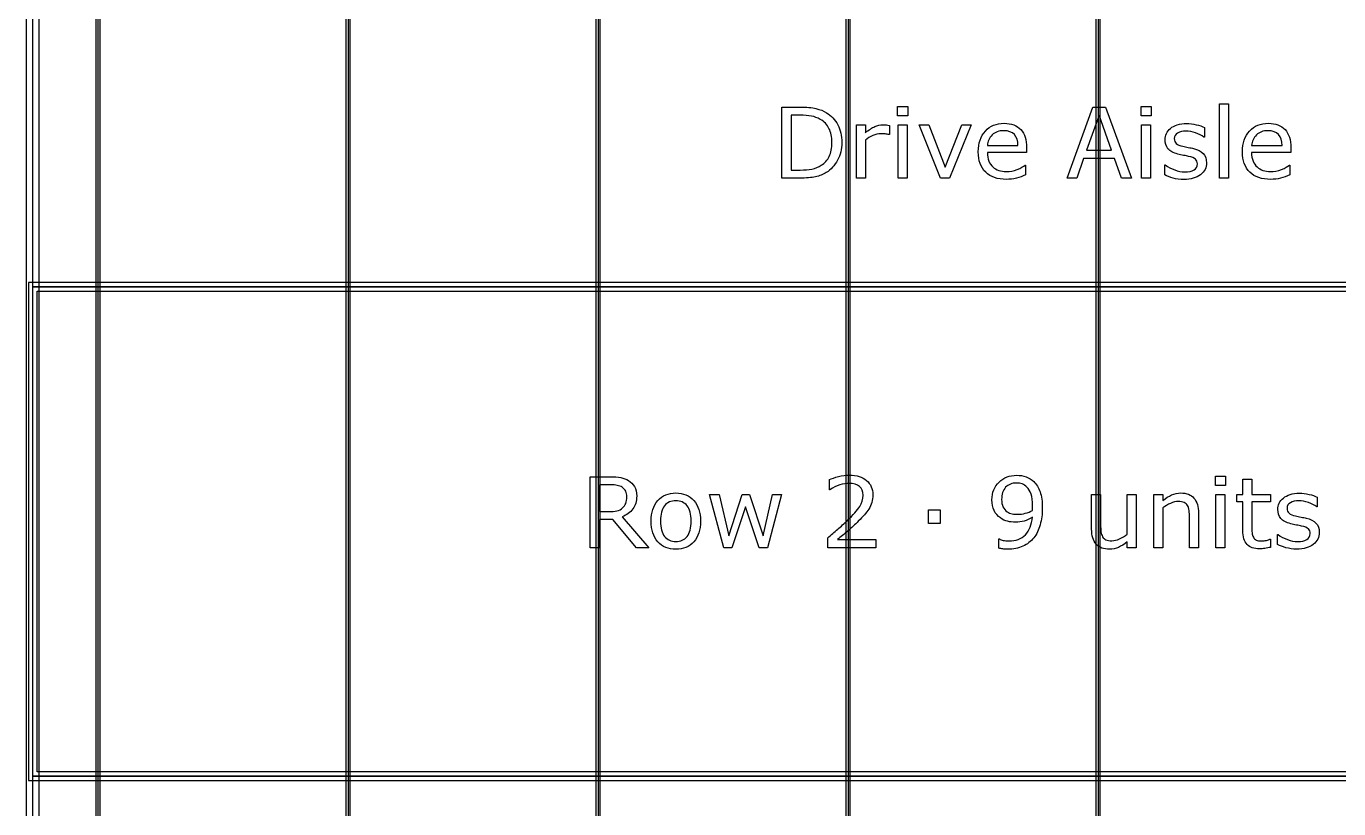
# Model space of a CAD drawing. Extents: x -13 to 750, y 12 to 2314.
# Drawn here: x 43.4 to 164.1, y 2150.9 to 2222.9 of the extents above; entities that cross this region are included whole.
import ezdxf

# ---------------------------------------------------------------- set-up
doc = ezdxf.new("R2010")
doc.units = 0
doc.layers.get('0').update_dxf_attribs({"linetype": 'CONTINUOUS'})

msp = doc.modelspace()

# ---------------------------------------------------------------- linework, layer by layer
at = {"color": 7}
for points in [[(43.400391, 2296.489609), (43.400391, 1844.29039), (268.59961, 1844.29039), (268.59961, 2296.489609)], [(44.599609, 2295.290391), (267.40039, 2295.290391), (267.40039, 1845.48961), (44.599609, 1845.48961)], [(49.800781, 2269.89), (49.800781, 2011.89), (50.199219, 2011.89), (50.199219, 2269.89)], [(72.800781, 2269.89), (72.800781, 2011.89), (73.199219, 2011.89), (73.199219, 2269.89)], [(95.800781, 2269.89), (95.800781, 2011.89), (96.199219, 2011.89), (96.199219, 2269.89)], [(118.80078, 2269.89), (118.80078, 2011.89), (119.19922, 2011.89), (119.19922, 2269.89)], [(141.80078, 2269.89), (141.80078, 2011.89), (142.19922, 2011.89), (142.19922, 2269.89)], [(44, 2224.89), (268, 2224.89), (268, 2198.89), (44, 2198.89)], [(153.9939, 2208.89), (153.16772, 2208.89), (153.16772, 2215.72789), (153.9939, 2215.72789)], [(124.49341, 2214.62049), (123.56177, 2214.62049), (123.56177, 2215.47742), (124.49341, 2215.47742)], [(145.073, 2208.89), (144.14575, 2208.89), (143.50415, 2210.71373), (140.67407, 2210.71373), (140.03247, 2208.89), (139.14917, 2208.89), (141.53101, 2215.43346), (142.69116, 2215.43346)], [(143.23608, 2211.4608), (142.08911, 2214.6732), (140.93774, 2211.4608)], [(146.88794, 2214.62047), (145.9563, 2214.62047), (145.9563, 2215.4774), (146.88794, 2215.4774)], [(124.44067, 2208.89), (123.6145, 2208.89), (123.6145, 2213.79869), (124.44067, 2213.79869)], [(130.32056, 2213.79869), (128.33423, 2208.89), (127.50366, 2208.89), (125.53052, 2213.79869), (126.427, 2213.79869), (127.94751, 2209.89195), (129.45483, 2213.79869)], [(146.83521, 2208.89), (146.00903, 2208.89), (146.00903, 2213.79869), (146.83521, 2213.79869)], [(117.51489, 2212.16836), (117.51489, 2212.16836)], [(118.42456, 2212.15514), (118.42456, 2212.15514)], [(151.97681, 2210.30504), (151.97681, 2210.30504)], [(43.599609, 2199.29039), (43.599609, 2153.48961), (268.40039, 2153.48961), (268.40039, 2199.29039)], [(44, 2198.89), (268, 2198.89), (268, 2153.89), (44, 2153.89)], [(44.400391, 2198.48961), (267.59961, 2198.48961), (267.59961, 2154.29039), (44.400391, 2154.29039)], [(153.71924, 2180.62047), (152.7876, 2180.62047), (152.7876, 2181.4774), (153.71924, 2181.4774)], [(98.646973, 2179.5921), (98.646973, 2179.5921)], [(112.87646, 2179.79869), (111.59766, 2174.89), (110.83301, 2174.89), (109.57178, 2178.67369), (108.31934, 2174.89), (107.55908, 2174.89), (106.26709, 2179.79869), (107.12842, 2179.79869), (108.0293, 2175.99742), (109.25537, 2179.79869), (109.93652, 2179.79869), (111.19336, 2175.99742), (112.0459, 2179.79869)], [(153.6665, 2174.89), (152.84033, 2174.89), (152.84033, 2179.79869), (153.6665, 2179.79869)], [(127.46631, 2177.13561), (126.41602, 2177.13561), (126.41602, 2178.37926), (127.46631, 2178.37926)], [(136.87057, 2178.5551), (136.87057, 2178.5551)], [(104.5708, 2177.34215), (104.5708, 2177.34215)], [(105.42334, 2177.34215), (105.42334, 2177.34215)], [(162.35449, 2176.30499), (162.35449, 2176.30499)], [(44, 2153.89), (268, 2153.89), (268, 2127.89), (44, 2127.89)]]:
    msp.add_lwpolyline(points, close=True, dxfattribs=at)
for points in [[(50, 2269.89), (50, 2011.89)], [(73, 2269.89), (73, 2011.89)], [(96, 2269.89), (96, 2011.89)], [(119, 2269.89), (119, 2011.89)], [(142, 2269.89), (142, 2011.89)], [(114.54858, 2208.89), (112.89624, 2208.89), (112.89624, 2215.43346), (114.53101, 2215.43346)], [(114.58374, 2214.68642), (113.76636, 2214.68642), (113.76636, 2209.6371), (114.58374, 2209.6371)], [(120.5911, 2212.37488), (120.5911, 2208.89), (119.76493, 2208.89), (119.76493, 2213.79869), (120.5911, 2213.79869), (120.5911, 2213.07359)], [(122.82792, 2213.74589), (122.82788, 2212.89783)], [(151.7834, 2213.54822), (151.7834, 2212.66492), (151.7395, 2212.66492)], [(122.82788, 2212.89783), (122.78398, 2212.89783)], [(131.8147, 2211.89146), (134.6272, 2211.89146)], [(135.4314, 2211.25865), (131.8147, 2211.25865)], [(135.43135, 2211.70689), (135.4314, 2211.25865)], [(156.12085, 2211.89146), (158.93335, 2211.89146)], [(159.73755, 2211.25865), (156.12085, 2211.25865)], [(159.7375, 2211.70689), (159.73755, 2211.25865)], [(135.29077, 2210.08971), (135.33467, 2210.08971), (135.33467, 2209.18883)], [(148.14038, 2209.18443), (148.14038, 2210.11168), (148.18428, 2210.11168)], [(159.59692, 2210.08971), (159.64082, 2210.08971), (159.64082, 2209.18883)], [(100.68164, 2174.89), (99.552246, 2174.89), (97.36377, 2177.49156), (96.137695, 2177.49156), (96.137695, 2174.89), (95.267578, 2174.89), (95.267578, 2181.43346), (97.100098, 2181.43346)], [(97.161621, 2180.68635), (96.137695, 2180.68635), (96.137695, 2178.21662), (97.016602, 2178.21662)], [(117.33252, 2180.23814), (117.28862, 2180.23814), (117.28862, 2181.161)], [(155.31885, 2176.494), (155.31885, 2179.10436), (154.76074, 2179.10436), (154.76074, 2179.79869), (155.31885, 2179.79869), (155.31885, 2181.20934), (156.14502, 2181.20934), (156.14502, 2179.79869), (157.8501, 2179.79869), (157.8501, 2179.10436), (156.14502, 2179.10436), (156.14502, 2176.86754)], [(141.40576, 2176.61266), (141.40576, 2179.79869), (142.23193, 2179.79869), (142.23193, 2177.00377)], [(144.68412, 2176.13364), (144.68412, 2179.79868), (145.51029, 2179.79868), (145.51025, 2174.89)], [(147.96245, 2178.55506), (147.96245, 2174.89), (147.13628, 2174.89), (147.13628, 2179.79869), (147.96245, 2179.79869), (147.96245, 2179.25377)], [(162.16109, 2179.54817), (162.16109, 2178.66487), (162.11719, 2178.66487)], [(135.98333, 2178.74407), (135.98291, 2178.744)], [(98.220703, 2177.75084), (100.68164, 2174.89)], [(151.24072, 2174.89), (150.41455, 2174.89), (150.41455, 2177.68492)], [(151.24077, 2178.07604), (151.24072, 2174.89)], [(121.55566, 2174.89), (117.12598, 2174.89), (117.12598, 2175.80846)], [(158.51807, 2175.18438), (158.51807, 2176.11163), (158.56197, 2176.11163)], [(118.03567, 2175.64146), (121.55569, 2175.64146), (121.55566, 2174.89)], [(132.87598, 2174.86366), (132.87598, 2175.70302), (132.91988, 2175.70302)], [(145.51025, 2174.89), (144.68408, 2174.89), (144.68408, 2175.43492)], [(157.80617, 2175.67659), (157.85007, 2175.67659), (157.8501, 2174.9339)]]:
    msp.add_lwpolyline(points, dxfattribs=at)
for points in [[(114.53101, 2215.43346), (115.169677, 2215.43346), (115.67651, 2215.386583), (116.05151, 2215.29283)], [(115.62524, 2214.59852), (115.335207, 2214.65712), (114.98804, 2214.68642), (114.58374, 2214.68642)], [(116.44702, 2214.29529), (116.189207, 2214.441777), (115.91528, 2214.542853), (115.62524, 2214.59852)], [(116.05151, 2215.29283), (116.429443, 2215.20201), (116.74878, 2215.076033), (117.00952, 2214.9149)], [(117.00952, 2214.9149), (117.454833, 2214.63658), (117.802003, 2214.265977), (118.05103, 2213.80309)], [(117.24683, 2213.46473), (117.068117, 2213.81629), (116.801513, 2214.093143), (116.44702, 2214.29529)], [(117.51489, 2212.16834), (117.51489, 2212.681033), (117.425537, 2213.113163), (117.24683, 2213.46473)], [(118.05103, 2213.80309), (118.30005, 2213.340197), (118.42456, 2212.79088), (118.42456, 2212.15514)], [(120.5911, 2213.07359), (120.919227, 2213.337263), (121.207803, 2213.5233), (121.45683, 2213.6317)], [(121.45683, 2213.6317), (121.708783, 2213.743027), (121.96513, 2213.79869), (122.22587, 2213.79869)], [(122.22587, 2213.79869), (122.369423, 2213.79869), (122.473427, 2213.79429), (122.53788, 2213.78549)], [(122.53788, 2213.78549), (122.602347, 2213.77949), (122.699027, 2213.76629), (122.82792, 2213.74589)], [(130.97529, 2211.31578), (130.97529, 2212.118513), (131.193553, 2212.75572), (131.63008, 2213.2274)], [(131.63008, 2213.2274), (132.069533, 2213.69908), (132.64668, 2213.93492), (133.36152, 2213.93492)], [(133.31763, 2213.25377), (132.875243, 2213.25377), (132.522213, 2213.1234), (132.25854, 2212.86266)], [(134.29761, 2212.89781), (134.083743, 2213.135117), (133.757083, 2213.25377), (133.31763, 2213.25377)], [(133.36152, 2213.93492), (134.023633, 2213.93492), (134.5334, 2213.74156), (134.89082, 2213.35484)], [(134.89082, 2213.35484), (135.251173, 2212.968127), (135.43135, 2212.41881), (135.43135, 2211.70689)], [(148.28535, 2212.99012), (148.37031, 2213.168827), (148.49775, 2213.328493), (148.66767, 2213.46912)], [(148.66767, 2213.46912), (148.831737, 2213.606813), (149.039747, 2213.715213), (149.2917, 2213.79432)], [(149.2917, 2213.79432), (149.54658, 2213.876347), (149.83076, 2213.91736), (150.14424, 2213.91736)], [(150.08276, 2213.21863), (149.781007, 2213.21863), (149.526127, 2213.160037), (149.31812, 2213.04285)], [(150.97046, 2213.05604), (150.6687, 2213.164433), (150.3728, 2213.21863), (150.08276, 2213.21863)], [(150.14424, 2213.91736), (150.437207, 2213.91736), (150.733103, 2213.88074), (151.03193, 2213.8075)], [(151.03193, 2213.8075), (151.33369, 2213.737187), (151.58418, 2213.65076), (151.7834, 2213.54822)], [(155.28144, 2211.31578), (155.28144, 2212.118513), (155.499703, 2212.75572), (155.93623, 2213.2274)], [(155.93623, 2213.2274), (156.375683, 2213.69908), (156.95283, 2213.93492), (157.66767, 2213.93492)], [(157.62378, 2213.25377), (157.1814, 2213.25377), (156.828373, 2213.1234), (156.5647, 2212.86266)], [(158.60376, 2212.89781), (158.389893, 2213.135117), (158.063233, 2213.25377), (157.62378, 2213.25377)], [(157.66767, 2213.93492), (158.329783, 2213.93492), (158.83955, 2213.74156), (159.19697, 2213.35484)], [(159.19697, 2213.35484), (159.557323, 2212.968127), (159.7375, 2212.41881), (159.7375, 2211.70689)], [(117.2688, 2210.89395), (117.43286, 2211.23379), (117.51489, 2211.658593), (117.51489, 2212.16836)], [(118.42456, 2212.15514), (118.42456, 2211.560413), (118.29419, 2211.02135), (118.03345, 2210.53795)], [(121.27665, 2212.80994), (121.039343, 2212.698613), (120.810827, 2212.553593), (120.5911, 2212.37488)], [(122.01493, 2212.98133), (121.76005, 2212.98133), (121.513957, 2212.9242), (121.27665, 2212.80994)], [(122.42362, 2212.95933), (122.309367, 2212.973997), (122.173137, 2212.98133), (122.01493, 2212.98133)], [(122.78398, 2212.89783), (122.660933, 2212.927097), (122.540813, 2212.947597), (122.42362, 2212.95933)], [(132.25854, 2212.86266), (131.9978, 2212.601913), (131.849853, 2212.27818), (131.8147, 2211.89146)], [(134.6272, 2211.89146), (134.624533, 2212.32506), (134.51467, 2212.66051), (134.29761, 2212.89781)], [(148.1623, 2212.41883), (148.1623, 2212.620977), (148.203317, 2212.811407), (148.28535, 2212.99012)], [(148.43037, 2211.60145), (148.251657, 2211.824103), (148.1623, 2212.096563), (148.1623, 2212.41883)], [(149.31812, 2213.04285), (149.110107, 2212.928597), (149.0061, 2212.75721), (149.0061, 2212.52869)], [(149.0061, 2212.52869), (149.0061, 2212.326543), (149.06909, 2212.1742), (149.19507, 2212.07166)], [(149.19507, 2212.07166), (149.318117, 2211.96912), (149.517333, 2211.885623), (149.79272, 2211.82117)], [(151.7395, 2212.66492), (151.528567, 2212.820193), (151.27222, 2212.950567), (150.97046, 2213.05604)], [(156.5647, 2212.86266), (156.303953, 2212.601913), (156.156003, 2212.27818), (156.12085, 2211.89146)], [(158.93335, 2211.89146), (158.930683, 2212.32506), (158.82082, 2212.66051), (158.60376, 2212.89781)], [(116.53931, 2210.07217), (116.864503, 2210.280177), (117.107667, 2210.554103), (117.2688, 2210.89395)], [(131.66084, 2209.43492), (131.203807, 2209.877307), (130.97529, 2210.50426), (130.97529, 2211.31578)], [(131.8147, 2211.25865), (131.8147, 2210.956897), (131.86011, 2210.693227), (131.95093, 2210.46764)], [(149.34883, 2211.10047), (148.918163, 2211.21473), (148.61201, 2211.381723), (148.43037, 2211.60145)], [(149.86299, 2210.98621), (149.67549, 2211.021343), (149.504103, 2211.05943), (149.34883, 2211.10047)], [(149.79272, 2211.82117), (149.945067, 2211.786037), (150.11499, 2211.75088), (150.30249, 2211.7157)], [(150.32441, 2210.89391), (150.207223, 2210.920243), (150.053417, 2210.95101), (149.86299, 2210.98621)], [(150.30249, 2211.7157), (150.492917, 2211.680567), (150.65112, 2211.648333), (150.7771, 2211.619)], [(150.96601, 2210.63902), (150.854683, 2210.738633), (150.640817, 2210.823597), (150.32441, 2210.89391)], [(150.7771, 2211.619), (151.160887, 2211.531113), (151.456783, 2211.380237), (151.66479, 2211.16637)], [(151.66479, 2211.16637), (151.872803, 2210.94957), (151.97681, 2210.66246), (151.97681, 2210.30504)], [(155.96699, 2209.43492), (155.509957, 2209.877307), (155.28144, 2210.50426), (155.28144, 2211.31578)], [(156.12085, 2211.25865), (156.12085, 2210.956897), (156.16626, 2210.693227), (156.25708, 2210.46764)], [(114.58374, 2209.6371), (115.002687, 2209.6371), (115.367433, 2209.667867), (115.67798, 2209.7294)], [(115.67798, 2209.7294), (115.991453, 2209.790933), (116.278563, 2209.90519), (116.53931, 2210.07217)], [(118.03345, 2210.53795), (117.775637, 2210.05455), (117.431397, 2209.67955), (117.00073, 2209.41295)], [(131.95093, 2210.46764), (132.04175, 2210.24498), (132.16626, 2210.061873), (132.32446, 2209.91832)], [(132.32446, 2209.91832), (132.476807, 2209.777693), (132.656983, 2209.672223), (132.86499, 2209.60191)], [(132.86499, 2209.60191), (133.07593, 2209.531603), (133.307377, 2209.49645), (133.55933, 2209.49645)], [(133.55933, 2209.49645), (133.89331, 2209.49645), (134.228757, 2209.562367), (134.56567, 2209.6942)], [(134.56567, 2209.6942), (134.905517, 2209.828967), (135.147217, 2209.960803), (135.29077, 2210.08971)], [(148.18428, 2210.11168), (148.44502, 2209.915393), (148.735057, 2209.758653), (149.05439, 2209.64146)], [(149.05439, 2209.64146), (149.37373, 2209.527207), (149.679883, 2209.47008), (149.97285, 2209.47008)], [(149.97285, 2209.47008), (150.33613, 2209.47008), (150.62031, 2209.528673), (150.82539, 2209.64586)], [(150.82539, 2209.64586), (151.03047, 2209.763047), (151.13301, 2209.947617), (151.13301, 2210.19957)], [(151.13301, 2210.19957), (151.13301, 2210.39293), (151.077343, 2210.539413), (150.96601, 2210.63902)], [(151.97681, 2210.30504), (151.97681, 2209.8568), (151.790773, 2209.489123), (151.4187, 2209.20201)], [(156.25708, 2210.46764), (156.3479, 2210.24498), (156.472413, 2210.061873), (156.63062, 2209.91832)], [(156.63062, 2209.91832), (156.78296, 2209.777693), (156.963133, 2209.672223), (157.17114, 2209.60191)], [(157.17114, 2209.60191), (157.38208, 2209.531603), (157.613527, 2209.49645), (157.86548, 2209.49645)], [(157.86548, 2209.49645), (158.199467, 2209.49645), (158.534917, 2209.562367), (158.87183, 2209.6942)], [(158.87183, 2209.6942), (159.21167, 2209.828967), (159.453367, 2209.960803), (159.59692, 2210.08971)], [(115.99878, 2209.01305), (115.632567, 2208.931017), (115.149167, 2208.89), (114.54858, 2208.89)], [(117.00073, 2209.41295), (116.701903, 2209.228377), (116.36792, 2209.095077), (115.99878, 2209.01305)], [(133.56807, 2208.77574), (132.753617, 2208.77574), (132.117873, 2208.995467), (131.66084, 2209.43492)], [(134.48213, 2208.89439), (134.19209, 2208.81529), (133.887403, 2208.77574), (133.56807, 2208.77574)], [(135.33467, 2209.18883), (135.05635, 2209.071643), (134.77217, 2208.973497), (134.48213, 2208.89439)], [(148.90063, 2208.89879), (148.598877, 2208.986677), (148.34546, 2209.08189), (148.14038, 2209.18443)], [(149.90259, 2208.77135), (149.53931, 2208.77135), (149.205323, 2208.81383), (148.90063, 2208.89879)], [(151.4187, 2209.20201), (151.04956, 2208.914903), (150.54419, 2208.77135), (149.90259, 2208.77135)], [(157.87422, 2208.77574), (157.059767, 2208.77574), (156.424023, 2208.995467), (155.96699, 2209.43492)], [(158.78828, 2208.89439), (158.49824, 2208.81529), (158.193553, 2208.77574), (157.87422, 2208.77574)], [(159.64082, 2209.18883), (159.3625, 2209.071643), (159.07832, 2208.973497), (158.78828, 2208.89439)], [(97.100098, 2181.43346), (97.495605, 2181.43346), (97.825195, 2181.407093), (98.088867, 2181.35436)], [(97.772461, 2180.63365), (97.59961, 2180.668783), (97.395996, 2180.68635), (97.161621, 2180.68635)], [(98.220703, 2180.45787), (98.094726, 2180.54283), (97.945312, 2180.601423), (97.772461, 2180.63365)], [(98.088867, 2181.35436), (98.352539, 2181.30456), (98.589844, 2181.213737), (98.800781, 2181.08189)], [(98.800781, 2181.08189), (99.038086, 2180.932477), (99.222656, 2180.743513), (99.354492, 2180.515)], [(117.28862, 2181.161), (117.496633, 2181.263533), (117.77349, 2181.357283), (118.11919, 2181.44225)], [(118.24219, 2180.66881), (117.931643, 2180.575057), (117.62842, 2180.4315), (117.33252, 2180.23814)], [(118.11919, 2181.44225), (118.467823, 2181.52721), (118.804737, 2181.56969), (119.12993, 2181.56969)], [(119.10791, 2180.80943), (118.84131, 2180.80943), (118.552737, 2180.762557), (118.24219, 2180.66881)], [(120.04395, 2180.51939), (119.82129, 2180.71275), (119.509277, 2180.80943), (119.10791, 2180.80943)], [(119.12993, 2181.56969), (119.80083, 2181.56969), (120.32671, 2181.40709), (120.70757, 2181.08189)], [(120.70757, 2181.08189), (121.08843, 2180.75963), (121.27886, 2180.321643), (121.27886, 2179.76793)], [(132.23873, 2179.30656), (132.23873, 2179.974533), (132.458457, 2180.517993), (132.89791, 2180.93694)], [(132.89791, 2180.93694), (133.337363, 2181.35588), (133.873497, 2181.56535), (134.50631, 2181.56535)], [(134.49756, 2180.84899), (134.075687, 2180.84899), (133.741703, 2180.717157), (133.49561, 2180.45349)], [(135.01172, 2180.76109), (134.853513, 2180.81969), (134.682127, 2180.84899), (134.49756, 2180.84899)], [(134.50631, 2181.56535), (134.822717, 2181.56535), (135.115683, 2181.515547), (135.38521, 2181.41594)], [(135.45557, 2180.47984), (135.31787, 2180.61168), (135.16992, 2180.70543), (135.01172, 2180.76109)], [(135.38521, 2181.41594), (135.654743, 2181.31926), (135.890583, 2181.172777), (136.09273, 2180.97649)], [(136.09273, 2180.97649), (136.341757, 2180.733323), (136.533653, 2180.419847), (136.66842, 2180.03606)], [(98.545898, 2180.08873), (98.481445, 2180.235217), (98.373046, 2180.358263), (98.220703, 2180.45787)], [(98.646973, 2179.59215), (98.646973, 2179.77965), (98.613281, 2179.945177), (98.545898, 2180.08873)], [(98.550293, 2178.98126), (98.614746, 2179.142393), (98.646973, 2179.346007), (98.646973, 2179.5921)], [(99.556641, 2179.65367), (99.556641, 2179.18199), (99.437989, 2178.786483), (99.200684, 2178.46715)], [(99.354492, 2180.515), (99.489258, 2180.289413), (99.556641, 2180.002303), (99.556641, 2179.65367)], [(101.50342, 2179.23619), (101.913573, 2179.70201), (102.46582, 2179.93492), (103.16016, 2179.93492)], [(103.16016, 2179.93492), (103.848633, 2179.93492), (104.39795, 2179.70201), (104.80811, 2179.23619)], [(120.38232, 2179.72398), (120.38232, 2180.063827), (120.26953, 2180.328963), (120.04395, 2180.51939)], [(120.07031, 2178.68248), (120.278317, 2179.004747), (120.38232, 2179.351913), (120.38232, 2179.72398)], [(121.27886, 2179.76793), (121.27886, 2179.518903), (121.246627, 2179.285993), (121.18216, 2179.0692)], [(133.49561, 2180.45349), (133.252443, 2180.189817), (133.13086, 2179.81921), (133.13086, 2179.34167)], [(135.84229, 2179.83824), (135.748537, 2180.113633), (135.61963, 2180.3275), (135.45557, 2180.47984)], [(135.98291, 2178.744), (135.98291, 2179.198107), (135.936037, 2179.562853), (135.84229, 2179.83824)], [(136.66842, 2180.03606), (136.803187, 2179.6552), (136.87057, 2179.161547), (136.87057, 2178.5551)], [(147.96245, 2179.25377), (148.220263, 2179.467637), (148.486867, 2179.63463), (148.76226, 2179.75475)], [(148.76226, 2179.75475), (149.037647, 2179.874863), (149.32036, 2179.93492), (149.6104, 2179.93492)], [(149.6104, 2179.93492), (150.140673, 2179.93492), (150.54497, 2179.775253), (150.82329, 2179.45592)], [(150.82329, 2179.45592), (151.10161, 2179.13658), (151.24077, 2178.67662), (151.24077, 2178.07604)], [(158.66305, 2178.99007), (158.74801, 2179.168777), (158.87545, 2179.328443), (159.04537, 2179.46907)], [(159.04537, 2179.46907), (159.20943, 2179.606763), (159.417437, 2179.715163), (159.66939, 2179.79427)], [(159.66939, 2179.79427), (159.924277, 2179.876297), (160.208457, 2179.91731), (160.52193, 2179.91731)], [(160.52193, 2179.91731), (160.814903, 2179.91731), (161.110803, 2179.88069), (161.40963, 2179.80745)], [(161.40963, 2179.80745), (161.711383, 2179.737137), (161.96187, 2179.65071), (162.16109, 2179.54817)], [(97.016602, 2178.21662), (97.291992, 2178.21662), (97.532226, 2178.240053), (97.737305, 2178.28692)], [(97.737305, 2178.28692), (97.942383, 2178.33672), (98.116699, 2178.42754), (98.260254, 2178.55938)], [(99.200684, 2178.46715), (98.963379, 2178.150743), (98.636719, 2177.911973), (98.220703, 2177.75084)], [(98.260254, 2178.55938), (98.39209, 2178.682427), (98.48877, 2178.823053), (98.550293, 2178.98126)], [(100.89258, 2177.34215), (100.89258, 2178.141957), (101.096193, 2178.773303), (101.50342, 2179.23619)], [(102.11426, 2178.75719), (101.868167, 2178.44957), (101.74512, 2177.97789), (101.74512, 2177.34215)], [(103.16016, 2179.22301), (102.711913, 2179.22301), (102.36328, 2179.067737), (102.11426, 2178.75719)], [(104.19727, 2178.75719), (103.948243, 2179.067737), (103.60254, 2179.22301), (103.16016, 2179.22301)], [(104.5708, 2177.34215), (104.5708, 2177.97789), (104.44629, 2178.44957), (104.19727, 2178.75719)], [(104.80811, 2179.23619), (105.218263, 2178.773303), (105.42334, 2178.141957), (105.42334, 2177.34215)], [(118.91455, 2177.38609), (119.47705, 2177.931017), (119.862303, 2178.363147), (120.07031, 2178.68248)], [(120.9053, 2178.45836), (120.791047, 2178.27672), (120.656283, 2178.09801), (120.50101, 2177.92223)], [(121.18216, 2179.0692), (121.120627, 2178.855333), (121.02834, 2178.65172), (120.9053, 2178.45836)], [(132.43209, 2178.31779), (132.303183, 2178.593183), (132.23873, 2178.922773), (132.23873, 2179.30656)], [(133.01656, 2177.63664), (132.758747, 2177.815353), (132.563923, 2178.042403), (132.43209, 2178.31779)], [(133.13086, 2179.34167), (133.13086, 2179.06335), (133.17041, 2178.8363), (133.24951, 2178.66052)], [(133.24951, 2178.66052), (133.32861, 2178.48474), (133.46191, 2178.33093), (133.64941, 2178.19909)], [(133.64941, 2178.19909), (133.78125, 2178.10827), (133.92627, 2178.046747), (134.08447, 2178.01452)], [(135.30615, 2178.06292), (135.540523, 2178.124453), (135.76025, 2178.21381), (135.96533, 2178.33099)], [(135.96533, 2178.33099), (135.967997, 2178.392523), (135.970997, 2178.45258), (135.97433, 2178.51116)], [(135.97433, 2178.51116), (135.98033, 2178.572693), (135.98333, 2178.65033), (135.98333, 2178.74407)], [(136.87061, 2178.55504), (136.87061, 2177.983753), (136.80469, 2177.4652), (136.67285, 2176.99938)], [(148.66997, 2178.98133), (148.423877, 2178.870003), (148.188037, 2178.727913), (147.96245, 2178.55506)], [(149.37749, 2179.14832), (149.151903, 2179.14832), (148.916063, 2179.092657), (148.66997, 2178.98133)], [(149.91362, 2179.05602), (149.775927, 2179.117553), (149.597217, 2179.14832), (149.37749, 2179.14832)], [(150.23003, 2178.78355), (150.15679, 2178.906603), (150.05132, 2178.997427), (149.91362, 2179.05602)], [(150.37505, 2178.31773), (150.348717, 2178.51695), (150.300377, 2178.672223), (150.23003, 2178.78355)], [(150.41455, 2177.68492), (150.41455, 2177.910507), (150.401383, 2178.121443), (150.37505, 2178.31773)], [(158.54, 2178.41878), (158.54, 2178.620927), (158.581017, 2178.811357), (158.66305, 2178.99007)], [(158.80807, 2177.6014), (158.629357, 2177.824053), (158.54, 2178.096513), (158.54, 2178.41878)], [(159.6958, 2179.0428), (159.487793, 2178.928547), (159.38379, 2178.75716), (159.38379, 2178.52864)], [(159.38379, 2178.52864), (159.38379, 2178.326493), (159.446777, 2178.17415), (159.57275, 2178.07161)], [(160.46045, 2179.21858), (160.15869, 2179.21858), (159.903807, 2179.159987), (159.6958, 2179.0428)], [(161.34814, 2179.05599), (161.046387, 2179.164383), (160.75049, 2179.21858), (160.46045, 2179.21858)], [(162.11719, 2178.66487), (161.90625, 2178.820143), (161.6499, 2178.950517), (161.34814, 2179.05599)], [(101.50342, 2175.44811), (101.096193, 2175.910997), (100.89258, 2176.542343), (100.89258, 2177.34215)], [(101.74512, 2177.34215), (101.74512, 2176.726917), (101.86963, 2176.25963), (102.11865, 2175.94029)], [(104.19287, 2175.9359), (104.444823, 2176.252307), (104.5708, 2176.721057), (104.5708, 2177.34215)], [(105.42334, 2177.34215), (105.42334, 2176.542343), (105.218263, 2175.910997), (104.80811, 2175.44811)], [(118.04883, 2176.59947), (118.359377, 2176.863143), (118.64795, 2177.12535), (118.91455, 2177.38609)], [(119.9429, 2177.33775), (119.629427, 2177.030137), (119.305697, 2176.73131), (118.97171, 2176.44127)], [(120.50101, 2177.92223), (120.348663, 2177.746443), (120.162627, 2177.551617), (119.9429, 2177.33775)], [(133.67135, 2177.32902), (133.45455, 2177.381753), (133.236287, 2177.484293), (133.01656, 2177.63664)], [(134.40523, 2177.24992), (134.135703, 2177.24992), (133.891077, 2177.276287), (133.67135, 2177.32902)], [(134.08447, 2178.01452), (134.242677, 2177.985253), (134.41846, 2177.97062), (134.61182, 2177.97062)], [(135.19185, 2177.35539), (134.951617, 2177.285077), (134.68941, 2177.24992), (134.40523, 2177.24992)], [(134.61182, 2177.97062), (134.840333, 2177.97062), (135.071777, 2178.001387), (135.30615, 2178.06292)], [(135.9609, 2177.70695), (135.68844, 2177.54289), (135.43209, 2177.425703), (135.19185, 2177.35539)], [(135.3193, 2176.09856), (135.68844, 2176.488207), (135.902307, 2177.024337), (135.9609, 2177.70695)], [(136.67285, 2176.99938), (136.543943, 2176.533553), (136.347653, 2176.13658), (136.08398, 2175.80846)], [(142.23193, 2177.00377), (142.23193, 2176.754743), (142.243663, 2176.540877), (142.26713, 2176.36217)], [(159.72652, 2177.10042), (159.29586, 2177.21468), (158.98971, 2177.381673), (158.80807, 2177.6014)], [(159.57275, 2178.07161), (159.695797, 2177.96907), (159.895017, 2177.885573), (160.17041, 2177.82112)], [(160.24068, 2176.98616), (160.05318, 2177.021293), (159.881793, 2177.05938), (159.72652, 2177.10042)], [(160.17041, 2177.82112), (160.322757, 2177.785987), (160.49268, 2177.75083), (160.68018, 2177.71565)], [(160.70211, 2176.89386), (160.584923, 2176.92026), (160.431113, 2176.951027), (160.24068, 2176.98616)], [(160.68018, 2177.71565), (160.870607, 2177.680517), (161.02881, 2177.648283), (161.15479, 2177.61895)], [(161.15479, 2177.61895), (161.538577, 2177.531063), (161.834473, 2177.380187), (162.04248, 2177.16632)], [(162.04248, 2177.16632), (162.250487, 2176.94952), (162.35449, 2176.66241), (162.35449, 2176.30499)], [(102.11865, 2175.94029), (102.367677, 2175.623883), (102.714847, 2175.46568), (103.16016, 2175.46568)], [(103.16016, 2175.46568), (103.599613, 2175.46568), (103.94385, 2175.62242), (104.19287, 2175.9359)], [(117.12598, 2175.80846), (117.433593, 2176.072127), (117.74121, 2176.335797), (118.04883, 2176.59947)], [(118.97171, 2176.44127), (118.637723, 2176.154163), (118.32571, 2175.88756), (118.03567, 2175.64146)], [(133.79879, 2175.51848), (134.44625, 2175.51848), (134.953087, 2175.71184), (135.3193, 2176.09856)], [(136.08398, 2175.80846), (135.81738, 2175.474473), (135.483397, 2175.21666), (135.08203, 2175.03502)], [(141.83643, 2175.22398), (141.549317, 2175.540387), (141.40576, 2176.00328), (141.40576, 2176.61266)], [(142.26713, 2176.36217), (142.290597, 2176.18639), (142.3404, 2176.03551), (142.41654, 2175.90953)], [(142.41654, 2175.90953), (142.495647, 2175.780623), (142.598187, 2175.686873), (142.72416, 2175.62828)], [(143.97221, 2175.70737), (144.22709, 2175.818703), (144.464393, 2175.960793), (144.68412, 2176.13364)], [(155.70996, 2175.19762), (155.44922, 2175.467147), (155.31885, 2175.899273), (155.31885, 2176.494)], [(156.14502, 2176.86754), (156.14502, 2176.609727), (156.150887, 2176.407577), (156.16262, 2176.26109)], [(156.16262, 2176.26109), (156.174353, 2176.117537), (156.215367, 2175.982773), (156.28566, 2175.8568)], [(156.28566, 2175.8568), (156.350127, 2175.739613), (156.43802, 2175.653187), (156.54934, 2175.59752)], [(158.56197, 2176.11163), (158.82271, 2175.915343), (159.11275, 2175.758603), (159.43209, 2175.64141)], [(161.34371, 2176.63897), (161.232383, 2176.738583), (161.018517, 2176.823547), (160.70211, 2176.89386)], [(161.20308, 2175.64581), (161.40816, 2175.762997), (161.5107, 2175.947567), (161.5107, 2176.19952)], [(161.5107, 2176.19952), (161.5107, 2176.39288), (161.455037, 2176.539363), (161.34371, 2176.63897)], [(162.35449, 2176.30499), (162.35449, 2175.85675), (162.168457, 2175.489073), (161.79639, 2175.20196)], [(103.16016, 2174.75377), (102.46582, 2174.75377), (101.913573, 2174.985217), (101.50342, 2175.44811)], [(104.80811, 2175.44811), (104.39795, 2174.985217), (103.848633, 2174.75377), (103.16016, 2174.75377)], [(133.23633, 2174.78896), (133.101563, 2174.803627), (132.981447, 2174.828527), (132.87598, 2174.86366)], [(132.91988, 2175.70302), (133.00484, 2175.659087), (133.124957, 2175.616607), (133.28023, 2175.57558)], [(133.66699, 2174.76256), (133.51465, 2174.76256), (133.371097, 2174.77136), (133.23633, 2174.78896)], [(133.28023, 2175.57558), (133.435503, 2175.537513), (133.608357, 2175.51848), (133.79879, 2175.51848)], [(135.08203, 2175.03502), (134.680663, 2174.85338), (134.208983, 2174.76256), (133.66699, 2174.76256)], [(143.04053, 2174.75377), (142.524903, 2174.75377), (142.123537, 2174.910507), (141.83643, 2175.22398)], [(142.72416, 2175.62828), (142.85014, 2175.56968), (143.033247, 2175.54038), (143.27348, 2175.54038)], [(143.88428, 2174.92955), (143.629393, 2174.812363), (143.348143, 2174.75377), (143.04053, 2174.75377)], [(143.27348, 2175.54038), (143.487347, 2175.54038), (143.720257, 2175.596043), (143.97221, 2175.70737)], [(144.68408, 2175.43492), (144.40576, 2175.215193), (144.13916, 2175.046737), (143.88428, 2174.92955)], [(156.85254, 2174.79332), (156.35156, 2174.79332), (155.9707, 2174.928087), (155.70996, 2175.19762)], [(156.54934, 2175.59752), (156.663593, 2175.544787), (156.836443, 2175.51842), (157.06789, 2175.51842)], [(157.34033, 2174.83282), (157.15869, 2174.806487), (156.996093, 2174.79332), (156.85254, 2174.79332)], [(157.06789, 2175.51842), (157.202657, 2175.51842), (157.343283, 2175.537453), (157.48977, 2175.57552)], [(157.8501, 2174.9339), (157.694827, 2174.8929), (157.524903, 2174.859207), (157.34033, 2174.83282)], [(157.48977, 2175.57552), (157.63625, 2175.61652), (157.741717, 2175.65021), (157.80617, 2175.67659)], [(159.27832, 2174.89874), (158.97656, 2174.986633), (158.723143, 2175.081847), (158.51807, 2175.18438)], [(160.28027, 2174.7713), (159.91699, 2174.7713), (159.583007, 2174.81378), (159.27832, 2174.89874)], [(159.43209, 2175.64141), (159.751423, 2175.527157), (160.057577, 2175.47003), (160.35055, 2175.47003)], [(161.79639, 2175.20196), (161.42725, 2174.914853), (160.921877, 2174.7713), (160.28027, 2174.7713)], [(160.35055, 2175.47003), (160.71383, 2175.47003), (160.998007, 2175.528623), (161.20308, 2175.64581)]]:
    msp.add_open_spline(points, degree=3, dxfattribs=at)

doc.saveas('drawing.dxf')
